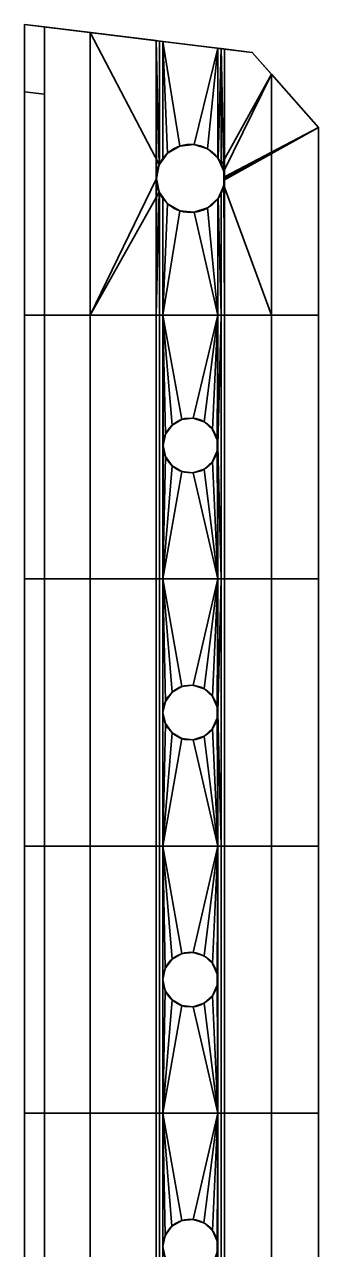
# Model space of a CAD drawing. Header units: millimetres. Extents: x 0 to 22, y 0 to 190.
# Drawn here: x 0 to 22, y 98.3 to 190 of the extents above; entities that cross this region are included whole.
import ezdxf

# ---------------------------------------------------------------- set-up
doc = ezdxf.new("R2010")
doc.units = ezdxf.units.MM
doc.layers.add('1', color=7, linetype='Continuous', true_color=0xffffff)

# ---------------------------------------------------------------- blocks, each defined once
blk = doc.blocks.new('UG_SURFACE_001')
at = {"layer": '1', "color": 252, "linetype": 'Continuous', "lineweight": 35}
for points in [[(4.922299, 189.395621), (4.922299, 168.225259), (0, 168.225259), (0, 189.999998)], [(4.922299, 189.395621), (0, 189.999998), (1.5, 189.815819, 1.5)], [(0, 189.999998), (0, 189.999998, 15), (1.5, 189.815819, 15), (1.5, 189.815819, 1.5)], [(0, 184.962451, 20), (0, 189.999998, 15), (0, 189.999998), (0, 168.225259)], [(0, 184.962451, 20), (1.5, 184.778273, 20), (1.5, 189.815819, 15), (0, 189.999998, 15)], [(1.5, 189.815819, 1.5), (1.5, 168.225259, 1.5), (9.856303, 168.225259, 1.5), (9.856303, 188.7898, 1.5)], [(1.5, 189.815819, 1.5), (9.856303, 188.7898, 1.5), (10.10818, 188.758865), (4.922299, 189.395621)], [(1.5, 168.225259, 1.5), (1.5, 189.815819, 1.5), (1.5, 189.815819, 15), (1.5, 184.778273, 20)], [(4.922299, 189.395621), (10.10818, 188.758865), (10.10818, 179.539576), (10.088467, 179.512441)], [(10.088467, 179.512441), (9.868008, 178.475261), (4.922299, 168.225259), (4.922299, 189.395621)], [(9.856303, 188.7898, 1.5), (9.856303, 168.225259, 1.5), (9.868008, 178.475261, 1.5)], [(9.868008, 178.475261, 1.5), (10.088467, 179.512441, 1.5), (9.856303, 188.7898, 1.5)], [(10.088467, 179.512441, 1.5), (10.10818, 179.539576, 1.5), (10.10818, 188.758865, 1.5), (9.856303, 188.7898, 1.5)], [(10.10818, 188.758865), (9.856303, 188.7898, 1.5), (10.10818, 188.758865, 1.5)], [(10.10818, 188.758865, 1.5), (10.10818, 179.539576, 1.5), (10.352565, 179.87594, 1.5), (10.352565, 188.728869, 1.5)], [(10.352565, 188.728869), (10.352565, 179.87594), (10.10818, 179.539576), (10.10818, 188.758865)], [(10.352565, 188.728869), (10.10818, 188.758865), (10.10818, 188.758865, 1.5), (10.352565, 188.728869, 1.5)], [(14.460988, 188.22442, 1.5), (10.352565, 188.728869, 1.5), (11.630015, 180.900455, 1.5), (12.684555, 181.011289, 1.5)], [(10.352565, 188.728869, 1.5), (10.352565, 179.87594, 1.5), (10.711725, 180.370286, 1.5)], [(10.711725, 180.370286, 1.5), (11.630015, 180.900455, 1.5), (10.352565, 188.728869, 1.5)], [(10.352565, 188.728869), (11.630015, 180.900455), (10.711725, 180.370286)], [(12.684555, 181.011289), (11.630015, 180.900455), (10.352565, 188.728869), (14.460988, 188.22442)], [(10.711725, 180.370286), (10.352565, 179.87594), (10.352565, 188.728869)], [(14.460988, 188.22442), (10.352565, 188.728869), (10.352565, 188.728869, 1.5), (14.460988, 188.22442, 1.5)], [(14.460988, 188.22442, 1.5), (12.684555, 181.011289, 1.5), (13.693008, 180.683628, 1.5)], [(13.693008, 180.683628), (12.684555, 181.011289), (14.460988, 188.22442)], [(13.693008, 180.683628, 1.5), (14.460988, 179.992139, 1.5), (14.460988, 188.22442, 1.5)], [(14.460988, 188.22442), (14.460988, 179.992139), (13.693008, 180.683628)], [(14.704899, 188.194469, 1.5), (14.460988, 188.22442, 1.5), (14.460988, 179.992139, 1.5), (14.481001, 179.974109, 1.5)], [(14.481001, 179.974109), (14.460988, 179.992139), (14.460988, 188.22442), (14.704899, 188.194469)], [(14.704899, 188.194469), (14.460988, 188.22442), (14.460988, 188.22442, 1.5), (14.704899, 188.194469, 1.5)], [(14.481001, 179.974109, 1.5), (14.704899, 179.471225, 1.5), (14.704899, 188.194469, 1.5)], [(14.704899, 188.194469), (14.704899, 179.471225), (14.481001, 179.974109)], [(18.484004, 186.272845, 1.5), (17.037269, 187.908083, 1.5), (14.704899, 188.194469, 1.5), (14.704899, 179.471225, 1.5)], [(14.704899, 188.194469), (14.956303, 188.163593), (14.956303, 178.586617), (14.912284, 179.005429)], [(14.912284, 179.005429), (14.704899, 179.471225), (14.704899, 188.194469)], [(14.704899, 188.194469, 1.5), (17.037269, 187.908083, 1.5), (17.037269, 187.908083), (14.956303, 188.163593)], [(14.956303, 188.163593), (14.704899, 188.194469), (14.704899, 188.194469, 1.5)], [(14.956303, 178.586617), (14.956303, 188.163593), (17.037269, 187.908083), (22, 182.298735)], [(17.037269, 187.908083), (17.037269, 187.908083, 1.5), (18.484004, 186.272845, 1.5)], [(18.484004, 186.272845, 1.5), (22, 182.298735, 1.5), (22, 182.298735), (17.037269, 187.908083)], [(14.704899, 179.471225, 1.5), (14.912284, 179.005429, 1.5), (18.484004, 186.272845, 1.5)], [(18.484004, 168.225259, 1.5), (18.484004, 186.272845, 1.5), (14.912284, 179.005429, 1.5), (14.912284, 177.945092, 1.5)], [(18.484004, 186.272845, 1.5), (18.484004, 168.225259, 1.5), (22, 168.225259, 1.5), (22, 182.298735, 1.5)], [(0, 5.048373, 20), (0, 184.962451, 20), (0, 108.47526), (0, 88.475265)], [(0, 184.962451, 20), (0, 128.475264), (0, 108.47526)], [(0, 184.962451, 20), (0, 148.47526), (0, 128.475264)], [(0, 184.962451, 20), (0, 168.225259), (0, 148.47526)], [(0, 5.048373, 20), (1.5, 5.25753, 20), (1.5, 184.778273, 20), (0, 184.962451, 20)], [(1.5, 184.778273, 20), (1.5, 148.47526, 1.5), (1.5, 168.225259, 1.5)], [(1.5, 184.778273, 20), (1.5, 128.475264, 1.5), (1.5, 148.47526, 1.5)], [(1.5, 184.778273, 20), (1.5, 108.47526, 1.5), (1.5, 128.475264, 1.5)], [(1.5, 184.778273, 20), (1.5, 5.25753, 20), (1.5, 88.475265, 1.5), (1.5, 108.47526, 1.5)], [(22, 182.298735), (14.968008, 178.475261), (14.956303, 178.586617)], [(22, 182.298735), (22, 168.225259), (14.956303, 168.225259), (14.956303, 178.363904)], [(14.956303, 178.363904), (14.968008, 178.475261), (22, 182.298735)], [(22, 168.225259), (22, 182.298735), (22, 182.298735, 1.5), (22, 168.225259, 1.5)], [(11.630015, 180.900455), (11.630015, 180.900455, 1.5), (10.711725, 180.370286, 1.5), (10.711725, 180.370286)], [(12.684555, 181.011289), (12.684555, 181.011289, 1.5), (11.630015, 180.900455, 1.5), (11.630015, 180.900455)], [(13.693008, 180.683628), (13.693008, 180.683628, 1.5), (12.684555, 181.011289, 1.5), (12.684555, 181.011289)], [(10.10818, 179.539576), (10.352565, 179.87594), (10.352565, 179.87594, 1.5), (10.10818, 179.539576, 1.5)], [(10.352565, 179.87594), (10.711725, 180.370286), (10.711725, 180.370286, 1.5), (10.352565, 179.87594, 1.5)], [(14.460988, 179.992139, 1.5), (13.693008, 180.683628, 1.5), (13.693008, 180.683628), (14.460988, 179.992139)], [(14.460988, 179.992139), (14.481001, 179.974109), (14.481001, 179.974109, 1.5), (14.460988, 179.992139, 1.5)], [(14.704899, 179.471225, 1.5), (14.481001, 179.974109, 1.5), (14.481001, 179.974109), (14.704899, 179.471225)], [(10.088467, 179.512441), (10.088467, 179.512441, 1.5), (9.868008, 178.475261, 1.5), (9.868008, 178.475261)], [(10.10818, 179.539576, 1.5), (10.088467, 179.512441, 1.5), (10.088467, 179.512441), (10.10818, 179.539576)], [(14.704899, 179.471225), (14.912284, 179.005429), (14.912284, 179.005429, 1.5), (14.704899, 179.471225, 1.5)], [(14.912284, 179.005429, 1.5), (14.956303, 178.586617), (14.968008, 178.475261)], [(14.968008, 178.475261), (14.912284, 177.945092, 1.5), (14.912284, 179.005429, 1.5)], [(14.912284, 179.005429, 1.5), (14.912284, 179.005429), (14.956303, 178.586617)], [(9.868008, 178.475261), (10.088467, 177.43808), (4.922299, 168.225259)], [(9.856303, 168.225259, 1.5), (10.088467, 177.43808, 1.5), (9.868008, 178.475261, 1.5)], [(9.868008, 178.475261), (9.868008, 178.475261, 1.5), (10.088467, 177.43808, 1.5), (10.088467, 177.43808)], [(14.968008, 178.475261), (14.956303, 178.363904), (14.912284, 177.945092, 1.5)], [(14.956303, 178.363904), (14.912284, 177.945092), (14.912284, 177.945092, 1.5)], [(14.912284, 177.945092), (14.956303, 178.363904), (14.956303, 168.225259)], [(10.088467, 177.43808), (10.10818, 177.410945), (10.10818, 168.225259), (4.922299, 168.225259)], [(9.856303, 168.225259, 1.5), (10.10818, 168.225259, 1.5), (10.10818, 177.410945, 1.5), (10.088467, 177.43808, 1.5)], [(10.10818, 177.410945), (10.088467, 177.43808), (10.088467, 177.43808, 1.5), (10.10818, 177.410945, 1.5)], [(10.10818, 177.410945, 1.5), (10.10818, 168.225259, 1.5), (10.352565, 168.225259, 1.5), (10.352565, 177.074581, 1.5)], [(10.352565, 177.074581), (10.10818, 177.410945), (10.10818, 177.410945, 1.5), (10.352565, 177.074581, 1.5)], [(10.352565, 177.074581), (10.352565, 168.225259), (10.10818, 168.225259), (10.10818, 177.410945)], [(10.711725, 176.580235, 1.5), (10.352565, 177.074581, 1.5), (10.352565, 168.225259, 1.5)], [(10.352565, 177.074581, 1.5), (10.711725, 176.580235, 1.5), (10.711725, 176.580235), (10.352565, 177.074581)], [(10.352565, 168.225259), (10.352565, 177.074581), (10.711725, 176.580235)], [(14.704899, 168.225259, 1.5), (14.704899, 177.479297, 1.5), (14.481001, 176.976413, 1.5)], [(14.704899, 177.479297), (14.481001, 176.976413), (14.481001, 176.976413, 1.5), (14.704899, 177.479297, 1.5)], [(14.481001, 176.976413), (14.704899, 177.479297), (14.704899, 168.225259)], [(14.912284, 177.945092, 1.5), (14.704899, 177.479297, 1.5), (14.704899, 168.225259, 1.5), (18.484004, 168.225259, 1.5)], [(14.704899, 177.479297, 1.5), (14.912284, 177.945092, 1.5), (14.912284, 177.945092), (14.704899, 177.479297)], [(14.956303, 168.225259), (14.704899, 168.225259), (14.704899, 177.479297), (14.912284, 177.945092)], [(10.352565, 168.225259, 1.5), (11.630015, 176.050067, 1.5), (10.711725, 176.580235, 1.5)], [(10.711725, 176.580235), (11.630015, 176.050067), (10.352565, 168.225259)], [(10.711725, 176.580235), (10.711725, 176.580235, 1.5), (11.630015, 176.050067, 1.5), (11.630015, 176.050067)], [(13.693008, 176.266894, 1.5), (12.684555, 175.939232, 1.5), (14.460988, 168.225259, 1.5)], [(12.684555, 175.939232), (12.684555, 175.939232, 1.5), (13.693008, 176.266894, 1.5), (13.693008, 176.266894)], [(14.460988, 168.225259), (12.684555, 175.939232), (13.693008, 176.266894)], [(14.460988, 168.225259, 1.5), (14.460988, 176.958382, 1.5), (13.693008, 176.266894, 1.5)], [(14.460988, 176.958382), (13.693008, 176.266894), (13.693008, 176.266894, 1.5), (14.460988, 176.958382, 1.5)], [(13.693008, 176.266894), (14.460988, 176.958382), (14.460988, 168.225259)], [(14.481001, 176.976413, 1.5), (14.460988, 176.958382, 1.5), (14.460988, 168.225259, 1.5), (14.704899, 168.225259, 1.5)], [(14.460988, 176.958382, 1.5), (14.481001, 176.976413, 1.5), (14.481001, 176.976413), (14.460988, 176.958382)], [(14.704899, 168.225259), (14.460988, 168.225259), (14.460988, 176.958382), (14.481001, 176.976413)], [(12.684555, 175.939232, 1.5), (11.630015, 176.050067, 1.5), (10.352565, 168.225259, 1.5), (14.460988, 168.225259, 1.5)], [(14.460988, 168.225259), (10.352565, 168.225259), (11.630015, 176.050067), (12.684555, 175.939232)], [(11.630015, 176.050067), (11.630015, 176.050067, 1.5), (12.684555, 175.939232, 1.5), (12.684555, 175.939232)], [(4.922299, 148.47526), (0, 148.47526), (0, 168.225259), (4.922299, 168.225259)], [(1.5, 148.47526, 1.5), (9.856303, 148.47526, 1.5), (9.856303, 168.225259, 1.5), (1.5, 168.225259, 1.5)], [(10.10818, 148.47526), (4.922299, 148.47526), (4.922299, 168.225259), (10.10818, 168.225259)], [(9.856303, 148.47526, 1.5), (10.10818, 148.47526, 1.5), (10.10818, 168.225259, 1.5), (9.856303, 168.225259, 1.5)], [(10.10818, 148.47526, 1.5), (10.352565, 148.47526, 1.5), (10.352565, 168.225259, 1.5), (10.10818, 168.225259, 1.5)], [(10.352565, 148.47526), (10.10818, 148.47526), (10.10818, 168.225259), (10.352565, 168.225259)], [(10.352565, 168.225259, 1.5), (10.352565, 148.47526, 1.5), (10.3652, 158.475265, 1.5)], [(10.3652, 158.475265, 1.5), (10.542432, 159.309074, 1.5), (10.352565, 168.225259, 1.5)], [(10.352565, 168.225259, 1.5), (11.043482, 159.9987, 1.5), (11.781715, 160.424933, 1.5)], [(10.542432, 159.309074, 1.5), (11.043482, 159.9987, 1.5), (10.352565, 168.225259, 1.5)], [(11.781715, 160.424933, 1.5), (12.629483, 160.514027, 1.5), (14.460988, 168.225259, 1.5), (10.352565, 168.225259, 1.5)], [(10.352565, 148.47526), (10.352565, 168.225259), (10.3652, 158.475265)], [(10.352565, 168.225259), (10.542432, 159.309074), (10.3652, 158.475265)], [(10.352565, 168.225259), (11.043482, 159.9987), (10.542432, 159.309074)], [(10.352565, 168.225259), (14.460988, 168.225259), (12.629483, 160.514027), (11.781715, 160.424933)], [(11.781715, 160.424933), (11.043482, 159.9987), (10.352565, 168.225259)], [(14.460988, 168.225259, 1.5), (12.629483, 160.514027, 1.5), (13.4402, 160.250619, 1.5)], [(13.4402, 160.250619), (12.629483, 160.514027), (14.460988, 168.225259)], [(13.4402, 160.250619, 1.5), (14.073685, 159.680218, 1.5), (14.460988, 168.225259, 1.5)], [(14.460988, 168.225259), (14.073685, 159.680218), (13.4402, 160.250619)], [(14.073685, 159.680218, 1.5), (14.420402, 158.901483, 1.5), (14.460988, 168.225259, 1.5)], [(14.420402, 158.901483), (14.073685, 159.680218), (14.460988, 168.225259)], [(14.460988, 148.47526, 1.5), (14.460988, 168.225259, 1.5), (14.420402, 158.901483, 1.5), (14.420402, 158.049047, 1.5)], [(14.460988, 168.225259), (14.460988, 158.515334), (14.420402, 158.901483)], [(14.460988, 148.47526, 1.5), (14.704899, 148.47526, 1.5), (14.704899, 168.225259, 1.5), (14.460988, 168.225259, 1.5)], [(14.4652, 158.475265), (14.460988, 158.515334), (14.460988, 168.225259), (14.704899, 168.225259)], [(14.4652, 158.475265), (14.704899, 168.225259), (14.704899, 148.47526)], [(14.704899, 148.47526, 1.5), (18.484004, 148.47526, 1.5), (18.484004, 168.225259, 1.5), (14.704899, 168.225259, 1.5)], [(14.956303, 148.47526), (14.704899, 148.47526), (14.704899, 168.225259), (14.956303, 168.225259)], [(22, 148.47526), (14.956303, 148.47526), (14.956303, 168.225259), (22, 168.225259)], [(18.484004, 148.47526, 1.5), (22, 148.47526, 1.5), (22, 168.225259, 1.5), (18.484004, 168.225259, 1.5)], [(22, 168.225259, 1.5), (22, 148.47526, 1.5), (22, 148.47526), (22, 168.225259)], [(11.043482, 159.9987), (11.043482, 159.9987, 1.5), (10.542432, 159.309074, 1.5), (10.542432, 159.309074)], [(11.781715, 160.424933), (11.781715, 160.424933, 1.5), (11.043482, 159.9987, 1.5), (11.043482, 159.9987)], [(12.629483, 160.514027), (12.629483, 160.514027, 1.5), (11.781715, 160.424933, 1.5), (11.781715, 160.424933)], [(13.4402, 160.250619), (13.4402, 160.250619, 1.5), (12.629483, 160.514027, 1.5), (12.629483, 160.514027)], [(14.073685, 159.680218), (14.073685, 159.680218, 1.5), (13.4402, 160.250619, 1.5), (13.4402, 160.250619)], [(14.420402, 158.901483), (14.420402, 158.901483, 1.5), (14.073685, 159.680218, 1.5), (14.073685, 159.680218)], [(10.542432, 159.309074), (10.542432, 159.309074, 1.5), (10.3652, 158.475265, 1.5), (10.3652, 158.475265)], [(14.420402, 158.049047, 1.5), (14.420402, 158.901483, 1.5), (14.4652, 158.475265)], [(14.420402, 158.901483, 1.5), (14.460988, 158.515334), (14.4652, 158.475265)], [(14.420402, 158.901483, 1.5), (14.420402, 158.901483), (14.460988, 158.515334)], [(10.352565, 148.47526, 1.5), (10.542432, 157.641456, 1.5), (10.3652, 158.475265, 1.5)], [(10.3652, 158.475265), (10.542432, 157.641456), (10.352565, 148.47526)], [(10.3652, 158.475265), (10.3652, 158.475265, 1.5), (10.542432, 157.641456, 1.5), (10.542432, 157.641456)], [(14.420402, 158.049047, 1.5), (14.073685, 157.270297, 1.5), (14.460988, 148.47526, 1.5)], [(14.073685, 157.270297), (14.073685, 157.270297, 1.5), (14.420402, 158.049047, 1.5), (14.420402, 158.049047)], [(14.460988, 148.47526), (14.073685, 157.270297), (14.420402, 158.049047)], [(14.4652, 158.475265), (14.460988, 158.435196), (14.420402, 158.049047, 1.5)], [(14.460988, 158.435196), (14.420402, 158.049047), (14.420402, 158.049047, 1.5)], [(14.420402, 158.049047), (14.460988, 158.435196), (14.460988, 148.47526)], [(14.704899, 148.47526), (14.460988, 148.47526), (14.460988, 158.435196), (14.4652, 158.475265)], [(10.352565, 148.47526, 1.5), (11.043482, 156.951815, 1.5), (10.542432, 157.641456, 1.5)], [(10.542432, 157.641456), (11.043482, 156.951815), (10.352565, 148.47526)], [(11.781715, 156.525597, 1.5), (11.043482, 156.951815, 1.5), (10.352565, 148.47526, 1.5)], [(10.352565, 148.47526), (11.043482, 156.951815), (11.781715, 156.525597)], [(10.542432, 157.641456), (10.542432, 157.641456, 1.5), (11.043482, 156.951815, 1.5), (11.043482, 156.951815)], [(11.043482, 156.951815), (11.043482, 156.951815, 1.5), (11.781715, 156.525597, 1.5), (11.781715, 156.525597)], [(14.460988, 148.47526, 1.5), (14.073685, 157.270297, 1.5), (13.4402, 156.699911, 1.5)], [(13.4402, 156.699911), (13.4402, 156.699911, 1.5), (14.073685, 157.270297, 1.5), (14.073685, 157.270297)], [(13.4402, 156.699911), (14.073685, 157.270297), (14.460988, 148.47526)], [(10.352565, 148.47526, 1.5), (14.460988, 148.47526, 1.5), (12.629483, 156.436488, 1.5), (11.781715, 156.525597, 1.5)], [(11.781715, 156.525597), (12.629483, 156.436488), (14.460988, 148.47526), (10.352565, 148.47526)], [(11.781715, 156.525597), (11.781715, 156.525597, 1.5), (12.629483, 156.436488, 1.5), (12.629483, 156.436488)], [(13.4402, 156.699911, 1.5), (12.629483, 156.436488, 1.5), (14.460988, 148.47526, 1.5)], [(12.629483, 156.436488), (12.629483, 156.436488, 1.5), (13.4402, 156.699911, 1.5), (13.4402, 156.699911)], [(14.460988, 148.47526), (12.629483, 156.436488), (13.4402, 156.699911)], [(4.922299, 128.475264), (0, 128.475264), (0, 148.47526), (4.922299, 148.47526)], [(1.5, 128.475264, 1.5), (9.856303, 128.475264, 1.5), (9.856303, 148.47526, 1.5), (1.5, 148.47526, 1.5)], [(10.10818, 128.475264), (4.922299, 128.475264), (4.922299, 148.47526), (10.10818, 148.47526)], [(9.856303, 128.475264, 1.5), (10.10818, 128.475264, 1.5), (10.10818, 148.47526, 1.5), (9.856303, 148.47526, 1.5)], [(10.10818, 128.475264, 1.5), (10.352565, 128.475264, 1.5), (10.352565, 148.47526, 1.5), (10.10818, 148.47526, 1.5)], [(10.352565, 128.475264), (10.10818, 128.475264), (10.10818, 148.47526), (10.352565, 148.47526)], [(10.352565, 148.47526, 1.5), (10.352565, 128.475264, 1.5), (10.362392, 138.475254, 1.5)], [(10.362392, 138.475254, 1.5), (10.539624, 139.309064, 1.5), (10.352565, 148.47526, 1.5)], [(10.352565, 148.47526, 1.5), (11.040675, 139.998704, 1.5), (11.778908, 140.424922, 1.5)], [(10.539624, 139.309064, 1.5), (11.040675, 139.998704, 1.5), (10.352565, 148.47526, 1.5)], [(11.778908, 140.424922, 1.5), (12.626676, 140.514031, 1.5), (14.460988, 148.47526, 1.5), (10.352565, 148.47526, 1.5)], [(10.352565, 128.475264), (10.352565, 148.47526), (10.362392, 138.475254)], [(10.352565, 148.47526), (10.539624, 139.309064), (10.362392, 138.475254)], [(10.352565, 148.47526), (11.040675, 139.998704), (10.539624, 139.309064)], [(10.352565, 148.47526), (14.460988, 148.47526), (12.626676, 140.514031), (11.778908, 140.424922)], [(11.778908, 140.424922), (11.040675, 139.998704), (10.352565, 148.47526)], [(14.460988, 148.47526, 1.5), (12.626676, 140.514031, 1.5), (13.437392, 140.250608, 1.5)], [(13.437392, 140.250608), (12.626676, 140.514031), (14.460988, 148.47526)], [(13.437392, 140.250608, 1.5), (14.070877, 139.680222, 1.5), (14.460988, 148.47526, 1.5)], [(14.460988, 148.47526), (14.070877, 139.680222), (13.437392, 140.250608)], [(14.070877, 139.680222, 1.5), (14.417595, 138.901487, 1.5), (14.460988, 148.47526, 1.5)], [(14.417595, 138.901487), (14.070877, 139.680222), (14.460988, 148.47526)], [(14.460988, 128.475264, 1.5), (14.460988, 148.47526, 1.5), (14.417595, 138.901487, 1.5), (14.417595, 138.049036, 1.5)], [(14.460988, 148.47526), (14.460988, 138.488621), (14.417595, 138.901487)], [(14.460988, 128.475264, 1.5), (14.704899, 128.475264, 1.5), (14.704899, 148.47526, 1.5), (14.460988, 148.47526, 1.5)], [(14.462392, 138.475254), (14.460988, 138.488621), (14.460988, 148.47526), (14.704899, 148.47526)], [(14.704899, 148.47526), (14.704899, 128.475264), (14.462392, 138.475254)], [(14.704899, 128.475264, 1.5), (18.484004, 128.475264, 1.5), (18.484004, 148.47526, 1.5), (14.704899, 148.47526, 1.5)], [(14.956303, 128.475264), (14.704899, 128.475264), (14.704899, 148.47526), (14.956303, 148.47526)], [(22, 128.475264), (14.956303, 128.475264), (14.956303, 148.47526), (22, 148.47526)], [(18.484004, 128.475264, 1.5), (22, 128.475264, 1.5), (22, 148.47526, 1.5), (18.484004, 148.47526, 1.5)], [(22, 148.47526, 1.5), (22, 128.475264, 1.5), (22, 128.475264), (22, 148.47526)], [(11.778908, 140.424922), (11.778908, 140.424922, 1.5), (11.040675, 139.998704, 1.5), (11.040675, 139.998704)], [(12.626676, 140.514031), (12.626676, 140.514031, 1.5), (11.778908, 140.424922, 1.5), (11.778908, 140.424922)], [(13.437392, 140.250608), (13.437392, 140.250608, 1.5), (12.626676, 140.514031, 1.5), (12.626676, 140.514031)], [(11.040675, 139.998704), (11.040675, 139.998704, 1.5), (10.539624, 139.309064, 1.5), (10.539624, 139.309064)], [(14.070877, 139.680222), (14.070877, 139.680222, 1.5), (13.437392, 140.250608, 1.5), (13.437392, 140.250608)], [(14.417595, 138.901487), (14.417595, 138.901487, 1.5), (14.070877, 139.680222, 1.5), (14.070877, 139.680222)], [(10.539624, 139.309064), (10.539624, 139.309064, 1.5), (10.362392, 138.475254, 1.5), (10.362392, 138.475254)], [(14.417595, 138.049036, 1.5), (14.417595, 138.901487, 1.5), (14.462392, 138.475254)], [(14.417595, 138.901487, 1.5), (14.460988, 138.488621), (14.462392, 138.475254)], [(14.417595, 138.901487, 1.5), (14.417595, 138.901487), (14.460988, 138.488621)], [(10.352565, 128.475264, 1.5), (10.539624, 137.641445, 1.5), (10.362392, 138.475254, 1.5)], [(10.362392, 138.475254), (10.539624, 137.641445), (10.352565, 128.475264)], [(10.352565, 128.475264, 1.5), (11.040675, 136.951819, 1.5), (10.539624, 137.641445, 1.5)], [(10.539624, 137.641445), (11.040675, 136.951819), (10.352565, 128.475264)], [(10.362392, 138.475254), (10.362392, 138.475254, 1.5), (10.539624, 137.641445, 1.5), (10.539624, 137.641445)], [(10.539624, 137.641445), (10.539624, 137.641445, 1.5), (11.040675, 136.951819, 1.5), (11.040675, 136.951819)], [(14.417595, 138.049036, 1.5), (14.070877, 137.270302, 1.5), (14.460988, 128.475264, 1.5)], [(14.070877, 137.270302), (14.070877, 137.270302, 1.5), (14.417595, 138.049036, 1.5), (14.417595, 138.049036)], [(14.460988, 128.475264), (14.070877, 137.270302), (14.417595, 138.049036)], [(14.462392, 138.475254), (14.460988, 138.461903), (14.417595, 138.049036, 1.5)], [(14.460988, 138.461903), (14.417595, 138.049036), (14.417595, 138.049036, 1.5)], [(14.417595, 138.049036), (14.460988, 138.461903), (14.460988, 128.475264)], [(14.704899, 128.475264), (14.460988, 128.475264), (14.460988, 138.461903), (14.462392, 138.475254)], [(11.778908, 136.525601, 1.5), (11.040675, 136.951819, 1.5), (10.352565, 128.475264, 1.5)], [(10.352565, 128.475264), (11.040675, 136.951819), (11.778908, 136.525601)], [(11.040675, 136.951819), (11.040675, 136.951819, 1.5), (11.778908, 136.525601, 1.5), (11.778908, 136.525601)], [(13.437392, 136.699915, 1.5), (12.626676, 136.436492, 1.5), (14.460988, 128.475264, 1.5)], [(12.626676, 136.436492), (12.626676, 136.436492, 1.5), (13.437392, 136.699915, 1.5), (13.437392, 136.699915)], [(14.460988, 128.475264), (12.626676, 136.436492), (13.437392, 136.699915)], [(14.460988, 128.475264, 1.5), (14.070877, 137.270302, 1.5), (13.437392, 136.699915, 1.5)], [(13.437392, 136.699915), (13.437392, 136.699915, 1.5), (14.070877, 137.270302, 1.5), (14.070877, 137.270302)], [(13.437392, 136.699915), (14.070877, 137.270302), (14.460988, 128.475264)], [(10.352565, 128.475264, 1.5), (14.460988, 128.475264, 1.5), (12.626676, 136.436492, 1.5), (11.778908, 136.525601, 1.5)], [(11.778908, 136.525601), (12.626676, 136.436492), (14.460988, 128.475264), (10.352565, 128.475264)], [(11.778908, 136.525601), (11.778908, 136.525601, 1.5), (12.626676, 136.436492, 1.5), (12.626676, 136.436492)], [(4.922299, 108.47526), (0, 108.47526), (0, 128.475264), (4.922299, 128.475264)], [(1.5, 108.47526, 1.5), (9.856303, 108.47526, 1.5), (9.856303, 128.475264, 1.5), (1.5, 128.475264, 1.5)], [(10.10818, 108.47526), (4.922299, 108.47526), (4.922299, 128.475264), (10.10818, 128.475264)], [(9.856303, 108.47526, 1.5), (10.10818, 108.47526, 1.5), (10.10818, 128.475264, 1.5), (9.856303, 128.475264, 1.5)], [(10.10818, 108.47526, 1.5), (10.352565, 108.47526, 1.5), (10.352565, 128.475264, 1.5), (10.10818, 128.475264, 1.5)], [(10.352565, 108.47526), (10.10818, 108.47526), (10.10818, 128.475264), (10.352565, 128.475264)], [(10.352565, 128.475264, 1.5), (10.352565, 108.47526, 1.5), (10.359584, 118.475258, 1.5)], [(10.352565, 128.475264, 1.5), (11.037867, 119.998708, 1.5), (11.7761, 120.424926, 1.5)], [(10.359584, 118.475258, 1.5), (10.536816, 119.309068, 1.5), (10.352565, 128.475264, 1.5)], [(11.7761, 120.424926, 1.5), (12.623868, 120.514028, 1.5), (14.460988, 128.475264, 1.5), (10.352565, 128.475264, 1.5)], [(10.536816, 119.309068, 1.5), (11.037867, 119.998708, 1.5), (10.352565, 128.475264, 1.5)], [(10.352565, 128.475264), (14.460988, 128.475264), (12.623868, 120.514028), (11.7761, 120.424926)], [(10.352565, 108.47526), (10.352565, 128.475264), (10.359584, 118.475258)], [(10.352565, 128.475264), (11.037867, 119.998708), (10.536816, 119.309068)], [(11.7761, 120.424926), (11.037867, 119.998708), (10.352565, 128.475264)], [(10.536816, 119.309068), (10.359584, 118.475258), (10.352565, 128.475264)], [(12.623868, 120.514028, 1.5), (13.434584, 120.250612, 1.5), (14.460988, 128.475264, 1.5)], [(14.460988, 128.475264), (13.434584, 120.250612), (12.623868, 120.514028)], [(14.460988, 128.475264, 1.5), (13.434584, 120.250612, 1.5), (14.068069, 119.680218, 1.5)], [(14.068069, 119.680218), (13.434584, 120.250612), (14.460988, 128.475264)], [(14.068069, 119.680218, 1.5), (14.414787, 118.901476, 1.5), (14.460988, 128.475264, 1.5)], [(14.414787, 118.901476), (14.068069, 119.680218), (14.460988, 128.475264)], [(14.460988, 108.47526, 1.5), (14.460988, 128.475264, 1.5), (14.414787, 118.901476, 1.5), (14.414787, 118.04904, 1.5)], [(14.459585, 118.475258), (14.414787, 118.901476), (14.460988, 128.475264)], [(14.459585, 118.475258), (14.460988, 128.475264), (14.460988, 108.47526)], [(14.460988, 108.47526, 1.5), (14.704899, 108.47526, 1.5), (14.704899, 128.475264, 1.5), (14.460988, 128.475264, 1.5)], [(14.704899, 108.47526), (14.460988, 108.47526), (14.460988, 128.475264), (14.704899, 128.475264)], [(14.704899, 108.47526, 1.5), (18.484004, 108.47526, 1.5), (18.484004, 128.475264, 1.5), (14.704899, 128.475264, 1.5)], [(14.956303, 108.47526), (14.704899, 108.47526), (14.704899, 128.475264), (14.956303, 128.475264)], [(22, 108.47526), (14.956303, 108.47526), (14.956303, 128.475264), (22, 128.475264)], [(18.484004, 108.47526, 1.5), (22, 108.47526, 1.5), (22, 128.475264, 1.5), (18.484004, 128.475264, 1.5)], [(22, 128.475264, 1.5), (22, 108.47526, 1.5), (22, 108.47526), (22, 128.475264)], [(11.7761, 120.424926), (11.7761, 120.424926, 1.5), (11.037867, 119.998708, 1.5), (11.037867, 119.998708)], [(12.623868, 120.514028), (12.623868, 120.514028, 1.5), (11.7761, 120.424926, 1.5), (11.7761, 120.424926)], [(13.434584, 120.250612), (13.434584, 120.250612, 1.5), (12.623868, 120.514028, 1.5), (12.623868, 120.514028)], [(14.068069, 119.680218), (14.068069, 119.680218, 1.5), (13.434584, 120.250612, 1.5), (13.434584, 120.250612)], [(10.536816, 119.309068), (10.536816, 119.309068, 1.5), (10.359584, 118.475258, 1.5), (10.359584, 118.475258)], [(11.037867, 119.998708), (11.037867, 119.998708, 1.5), (10.536816, 119.309068, 1.5), (10.536816, 119.309068)], [(14.414787, 118.901476), (14.414787, 118.901476, 1.5), (14.068069, 119.680218, 1.5), (14.068069, 119.680218)], [(10.536816, 117.641449, 1.5), (10.359584, 118.475258, 1.5), (10.352565, 108.47526, 1.5)], [(10.359584, 118.475258), (10.536816, 117.641449), (10.352565, 108.47526)], [(10.359584, 118.475258), (10.359584, 118.475258, 1.5), (10.536816, 117.641449, 1.5), (10.536816, 117.641449)], [(14.414787, 118.901476, 1.5), (14.414787, 118.901476), (14.459585, 118.475258)], [(14.459585, 118.475258), (14.414787, 118.04904, 1.5), (14.414787, 118.901476, 1.5)], [(14.459585, 118.475258), (14.414787, 118.04904), (14.414787, 118.04904, 1.5)], [(14.460988, 108.47526), (14.414787, 118.04904), (14.459585, 118.475258)], [(10.352565, 108.47526, 1.5), (11.037867, 116.951816, 1.5), (10.536816, 117.641449, 1.5)], [(10.536816, 117.641449), (11.037867, 116.951816), (10.352565, 108.47526)], [(10.536816, 117.641449), (10.536816, 117.641449, 1.5), (11.037867, 116.951816, 1.5), (11.037867, 116.951816)], [(14.414787, 118.04904, 1.5), (14.068069, 117.270298, 1.5), (14.460988, 108.47526, 1.5)], [(14.068069, 117.270298), (14.068069, 117.270298, 1.5), (14.414787, 118.04904, 1.5), (14.414787, 118.04904)], [(14.460988, 108.47526), (14.068069, 117.270298), (14.414787, 118.04904)], [(11.7761, 116.525598, 1.5), (11.037867, 116.951816, 1.5), (10.352565, 108.47526, 1.5)], [(10.352565, 108.47526), (11.037867, 116.951816), (11.7761, 116.525598)], [(10.352565, 108.47526, 1.5), (14.460988, 108.47526, 1.5), (12.623868, 116.436489, 1.5), (11.7761, 116.525598, 1.5)], [(11.7761, 116.525598), (12.623868, 116.436489), (14.460988, 108.47526), (10.352565, 108.47526)], [(11.037867, 116.951816), (11.037867, 116.951816, 1.5), (11.7761, 116.525598, 1.5), (11.7761, 116.525598)], [(11.7761, 116.525598), (11.7761, 116.525598, 1.5), (12.623868, 116.436489, 1.5), (12.623868, 116.436489)], [(14.460988, 108.47526, 1.5), (13.434584, 116.699912, 1.5), (12.623868, 116.436489, 1.5)], [(12.623868, 116.436489), (12.623868, 116.436489, 1.5), (13.434584, 116.699912, 1.5), (13.434584, 116.699912)], [(12.623868, 116.436489), (13.434584, 116.699912), (14.460988, 108.47526)], [(14.068069, 117.270298, 1.5), (13.434584, 116.699912, 1.5), (14.460988, 108.47526, 1.5)], [(13.434584, 116.699912), (13.434584, 116.699912, 1.5), (14.068069, 117.270298, 1.5), (14.068069, 117.270298)], [(14.460988, 108.47526), (13.434584, 116.699912), (14.068069, 117.270298)], [(4.922299, 88.475265), (0, 88.475265), (0, 108.47526), (4.922299, 108.47526)], [(1.5, 88.475265, 1.5), (9.856303, 88.475265, 1.5), (9.856303, 108.47526, 1.5), (1.5, 108.47526, 1.5)], [(10.10818, 88.475265), (4.922299, 88.475265), (4.922299, 108.47526), (10.10818, 108.47526)], [(9.856303, 88.475265, 1.5), (10.10818, 88.475265, 1.5), (10.10818, 108.47526, 1.5), (9.856303, 108.47526, 1.5)], [(10.10818, 88.475265, 1.5), (10.352565, 88.475265, 1.5), (10.352565, 108.47526, 1.5), (10.10818, 108.47526, 1.5)], [(10.352565, 88.475265), (10.10818, 88.475265), (10.10818, 108.47526), (10.352565, 108.47526)], [(10.352565, 108.47526, 1.5), (10.352565, 88.475265, 1.5), (10.356776, 98.475263, 1.5)], [(10.352565, 108.47526, 1.5), (11.035059, 99.998705, 1.5), (11.773292, 100.42493, 1.5)], [(10.356776, 98.475263, 1.5), (10.534009, 99.309072, 1.5), (10.352565, 108.47526, 1.5)], [(11.773292, 100.42493, 1.5), (12.62106, 100.514032, 1.5), (14.460988, 108.47526, 1.5), (10.352565, 108.47526, 1.5)], [(10.534009, 99.309072, 1.5), (11.035059, 99.998705, 1.5), (10.352565, 108.47526, 1.5)], [(10.352565, 108.47526), (14.460988, 108.47526), (12.62106, 100.514032), (11.773292, 100.42493)], [(10.352565, 88.475265), (10.352565, 108.47526), (10.356776, 98.475263)], [(10.352565, 108.47526), (11.035059, 99.998705), (10.534009, 99.309072)], [(11.773292, 100.42493), (11.035059, 99.998705), (10.352565, 108.47526)], [(10.534009, 99.309072), (10.356776, 98.475263), (10.352565, 108.47526)], [(12.62106, 100.514032, 1.5), (13.431777, 100.250617, 1.5), (14.460988, 108.47526, 1.5)], [(14.460988, 108.47526), (13.431777, 100.250617), (12.62106, 100.514032)], [(14.460988, 108.47526, 1.5), (13.431777, 100.250617, 1.5), (14.065262, 99.680223, 1.5)], [(14.065262, 99.680223), (13.431777, 100.250617), (14.460988, 108.47526)], [(14.065262, 99.680223, 1.5), (14.411979, 98.90148, 1.5), (14.460988, 108.47526, 1.5)], [(14.411979, 98.90148), (14.065262, 99.680223), (14.460988, 108.47526)], [(14.460988, 88.475265, 1.5), (14.460988, 108.47526, 1.5), (14.411979, 98.90148, 1.5), (14.411979, 98.049045, 1.5)], [(14.456777, 98.475263), (14.411979, 98.90148), (14.460988, 108.47526)], [(14.456777, 98.475263), (14.460988, 108.47526), (14.460988, 88.475265)], [(14.460988, 88.475265, 1.5), (14.704899, 88.475265, 1.5), (14.704899, 108.47526, 1.5), (14.460988, 108.47526, 1.5)], [(14.704899, 88.475265), (14.460988, 88.475265), (14.460988, 108.47526), (14.704899, 108.47526)], [(14.704899, 88.475265, 1.5), (18.484004, 88.475265, 1.5), (18.484004, 108.47526, 1.5), (14.704899, 108.47526, 1.5)], [(14.956303, 88.475265), (14.704899, 88.475265), (14.704899, 108.47526), (14.956303, 108.47526)], [(22, 88.475265), (14.956303, 88.475265), (14.956303, 108.47526), (22, 108.47526)], [(18.484004, 88.475265, 1.5), (22, 88.475265, 1.5), (22, 108.47526, 1.5), (18.484004, 108.47526, 1.5)], [(22, 108.47526, 1.5), (22, 88.475265, 1.5), (22, 88.475265), (22, 108.47526)], [(11.035059, 99.998705), (11.035059, 99.998705, 1.5), (10.534009, 99.309072, 1.5), (10.534009, 99.309072)], [(11.773292, 100.42493), (11.773292, 100.42493, 1.5), (11.035059, 99.998705, 1.5), (11.035059, 99.998705)], [(12.62106, 100.514032), (12.62106, 100.514032, 1.5), (11.773292, 100.42493, 1.5), (11.773292, 100.42493)], [(13.431777, 100.250617), (13.431777, 100.250617, 1.5), (12.62106, 100.514032, 1.5), (12.62106, 100.514032)], [(14.065262, 99.680223), (14.065262, 99.680223, 1.5), (13.431777, 100.250617, 1.5), (13.431777, 100.250617)], [(10.534009, 99.309072), (10.534009, 99.309072, 1.5), (10.356776, 98.475263, 1.5), (10.356776, 98.475263)], [(14.411979, 98.90148), (14.411979, 98.90148, 1.5), (14.065262, 99.680223, 1.5), (14.065262, 99.680223)], [(10.534009, 97.641453, 1.5), (10.356776, 98.475263, 1.5), (10.352565, 88.475265, 1.5)], [(10.356776, 98.475263), (10.534009, 97.641453), (10.352565, 88.475265)], [(10.356776, 98.475263), (10.356776, 98.475263, 1.5), (10.534009, 97.641453, 1.5), (10.534009, 97.641453)], [(14.411979, 98.90148, 1.5), (14.411979, 98.90148), (14.456777, 98.475263)], [(14.456777, 98.475263), (14.411979, 98.049045, 1.5), (14.411979, 98.90148, 1.5)], [(14.456777, 98.475263), (14.411979, 98.049045), (14.411979, 98.049045, 1.5)], [(14.460988, 88.475265), (14.411979, 98.049045), (14.456777, 98.475263)]]:
    blk.add_3dface(points, dxfattribs=at)

msp = doc.modelspace()

# ---------------------------------------------------------------- linework, layer by layer
at = {"layer": '1', "color": 252, "linetype": 'Continuous', "lineweight": 35}
for p, q in [((17.037269, 187.908086), (0, 190)), ((0, 190), (0, 190, 15)), ((0, 190), (0, 0)), ((0, 184.962451, 20), (0, 190, 15)), ((0, 190, 15), (1.5, 189.815823, 15)), ((1.5, 189.815823, 15), (1.5, 189.815823, 1.5)), ((1.5, 189.815823, 1.5), (1.5, 0.209156, 1.5)), ((1.5, 189.815823, 1.5), (17.037269, 187.908086, 1.5)), ((1.5, 189.815823, 15), (1.5, 184.778274, 20)), ((17.037269, 187.908086), (22, 182.29874)), ((17.037269, 187.908086, 1.5), (17.037269, 187.908086)), ((22, 182.29874, 1.5), (17.037269, 187.908086, 1.5)), ((0, 184.962451, 20), (0, 5.048373, 20)), ((1.5, 184.778274, 20), (0, 184.962451, 20)), ((1.5, 184.778274, 20), (1.5, 5.25753, 20)), ((22, 182.29874, 1.5), (22, 8.067629, 1.5)), ((22, 182.29874), (22, 8.067629)), ((22, 182.29874), (22, 182.29874, 1.5))]:
    msp.add_line(p, q, dxfattribs=at)
at = {"layer": '1', "color": 252, "linetype": 'Continuous', "lineweight": 35, "extrusion": (0, 0, -1)}
for centre, radius in [((-12.418008, 178.47526, -1.5), 2.55), ((-12.4152, 158.475261, -1.5), 2.05), ((-12.412392, 138.475261, -1.5), 2.05), ((-12.409585, 118.475261, -1.5), 2.05), ((-12.406777, 98.475261, -1.5), 2.05)]:
    msp.add_circle(centre, radius, dxfattribs=at)
at = {"layer": '1', "color": 252, "linetype": 'Continuous', "lineweight": 35}
for centre, radius in [((12.418008, 178.47526), 2.55), ((12.4152, 158.475261), 2.05), ((12.412392, 138.475261), 2.05), ((12.409585, 118.475261), 2.05), ((12.406777, 98.475261), 2.05)]:
    msp.add_circle(centre, radius, dxfattribs=at)

# ---------------------------------------------------------------- block references
msp.add_blockref('UG_SURFACE_001', (0, 0), dxfattribs=at)

doc.saveas('drawing.dxf')
